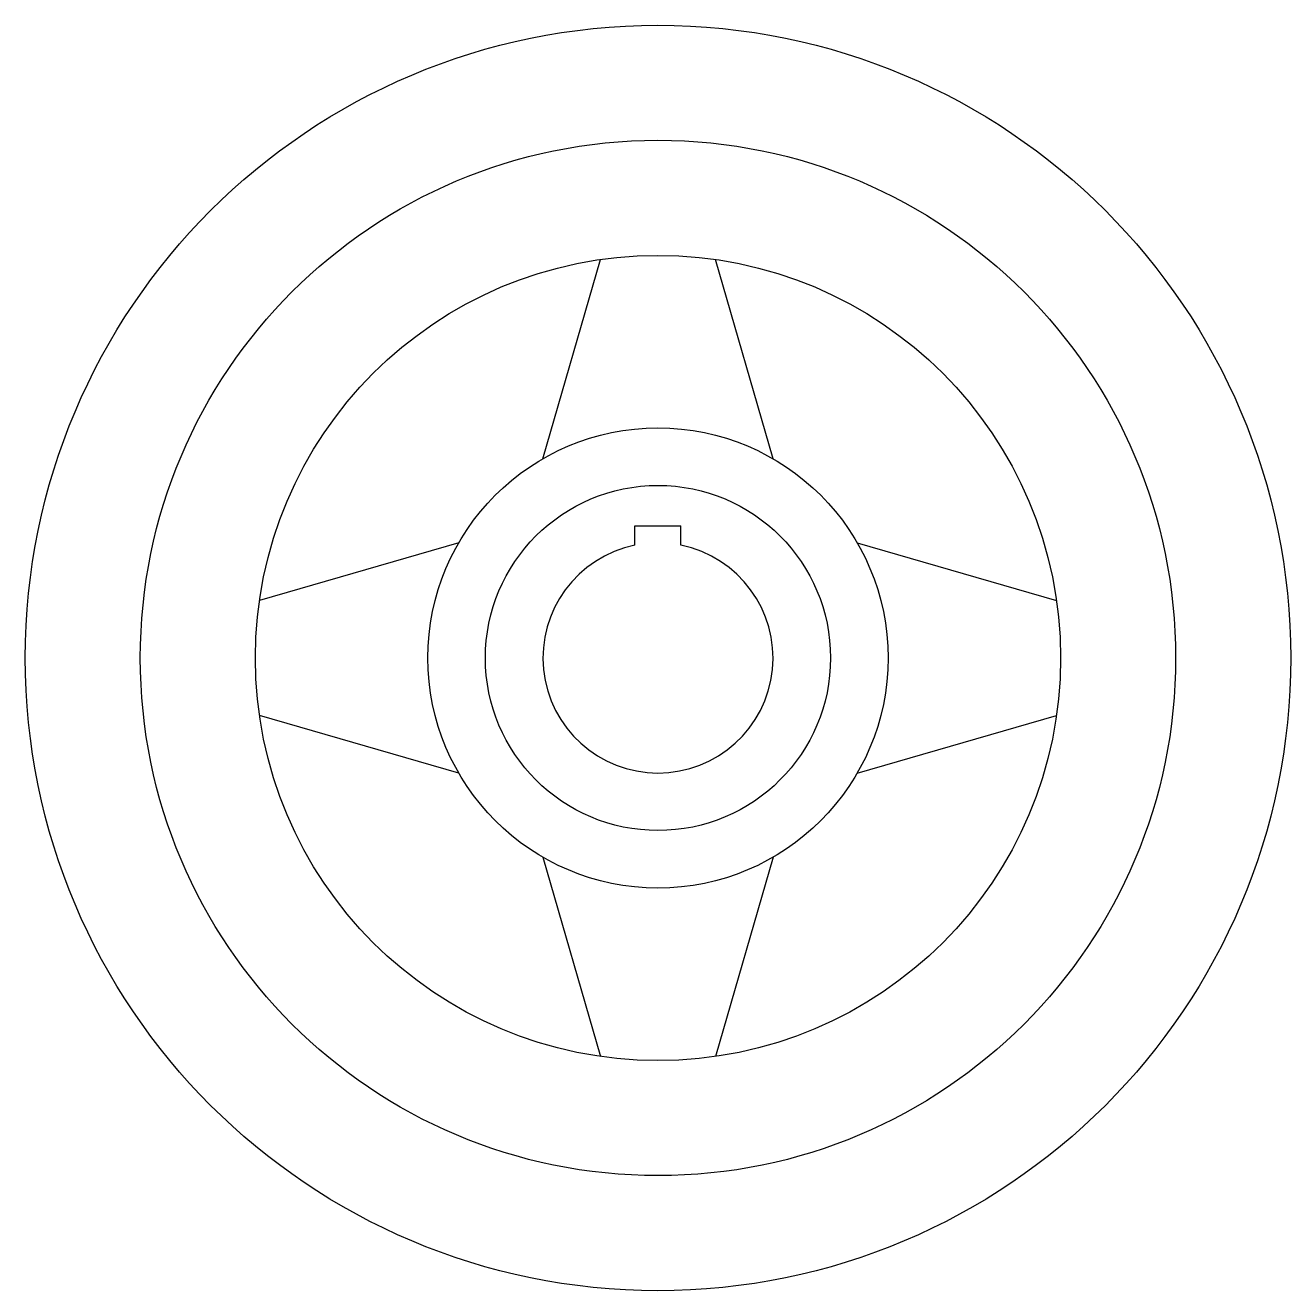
# Model space of a CAD drawing. Header units: millimetres. Extents: x 997 to 1107, y 1574 to 1684.
import ezdxf

# ---------------------------------------------------------------- set-up
doc = ezdxf.new("R2010")
doc.units = ezdxf.units.MM

# ---------------------------------------------------------------- blocks, each defined once
blk = doc.blocks.new('*U1')
for p, q in [((-10, 8.66), (-5, -8.66)), ((10, 8.66), (5, -8.66))]:
    blk.add_line(p, q)
blk = doc.blocks.new('*U2')
at = {"color": 0, "linetype": 'ByBlock', "lineweight": -2}
for p, rotation in [((1052.22, 1654.54), 180), ((1026.24, 1628.56), 270), ((1078.2, 1628.56), 90)]:
    blk.add_blockref('*U1', p, dxfattribs=dict(at, rotation=rotation))
blk.add_blockref('*U1', (1052.22, 1602.58), dxfattribs=at)

msp = doc.modelspace()

# ---------------------------------------------------------------- linework, layer by layer
for p, q in [((1050.22, 1638.36), (1050.22, 1640.06)), ((1050.22, 1640.06), (1054.22, 1640.06)), ((1054.22, 1638.36), (1054.22, 1640.06))]:
    msp.add_line(p, q)
for radius in [55, 45, 35, 20, 15]:
    msp.add_circle((1052.22, 1628.56), radius)
msp.add_arc((1052.22, 1628.56), 10, 101.537, 78.463)

# ---------------------------------------------------------------- block references
msp.add_blockref('*U2', (0, 0))

doc.saveas('drawing.dxf')
